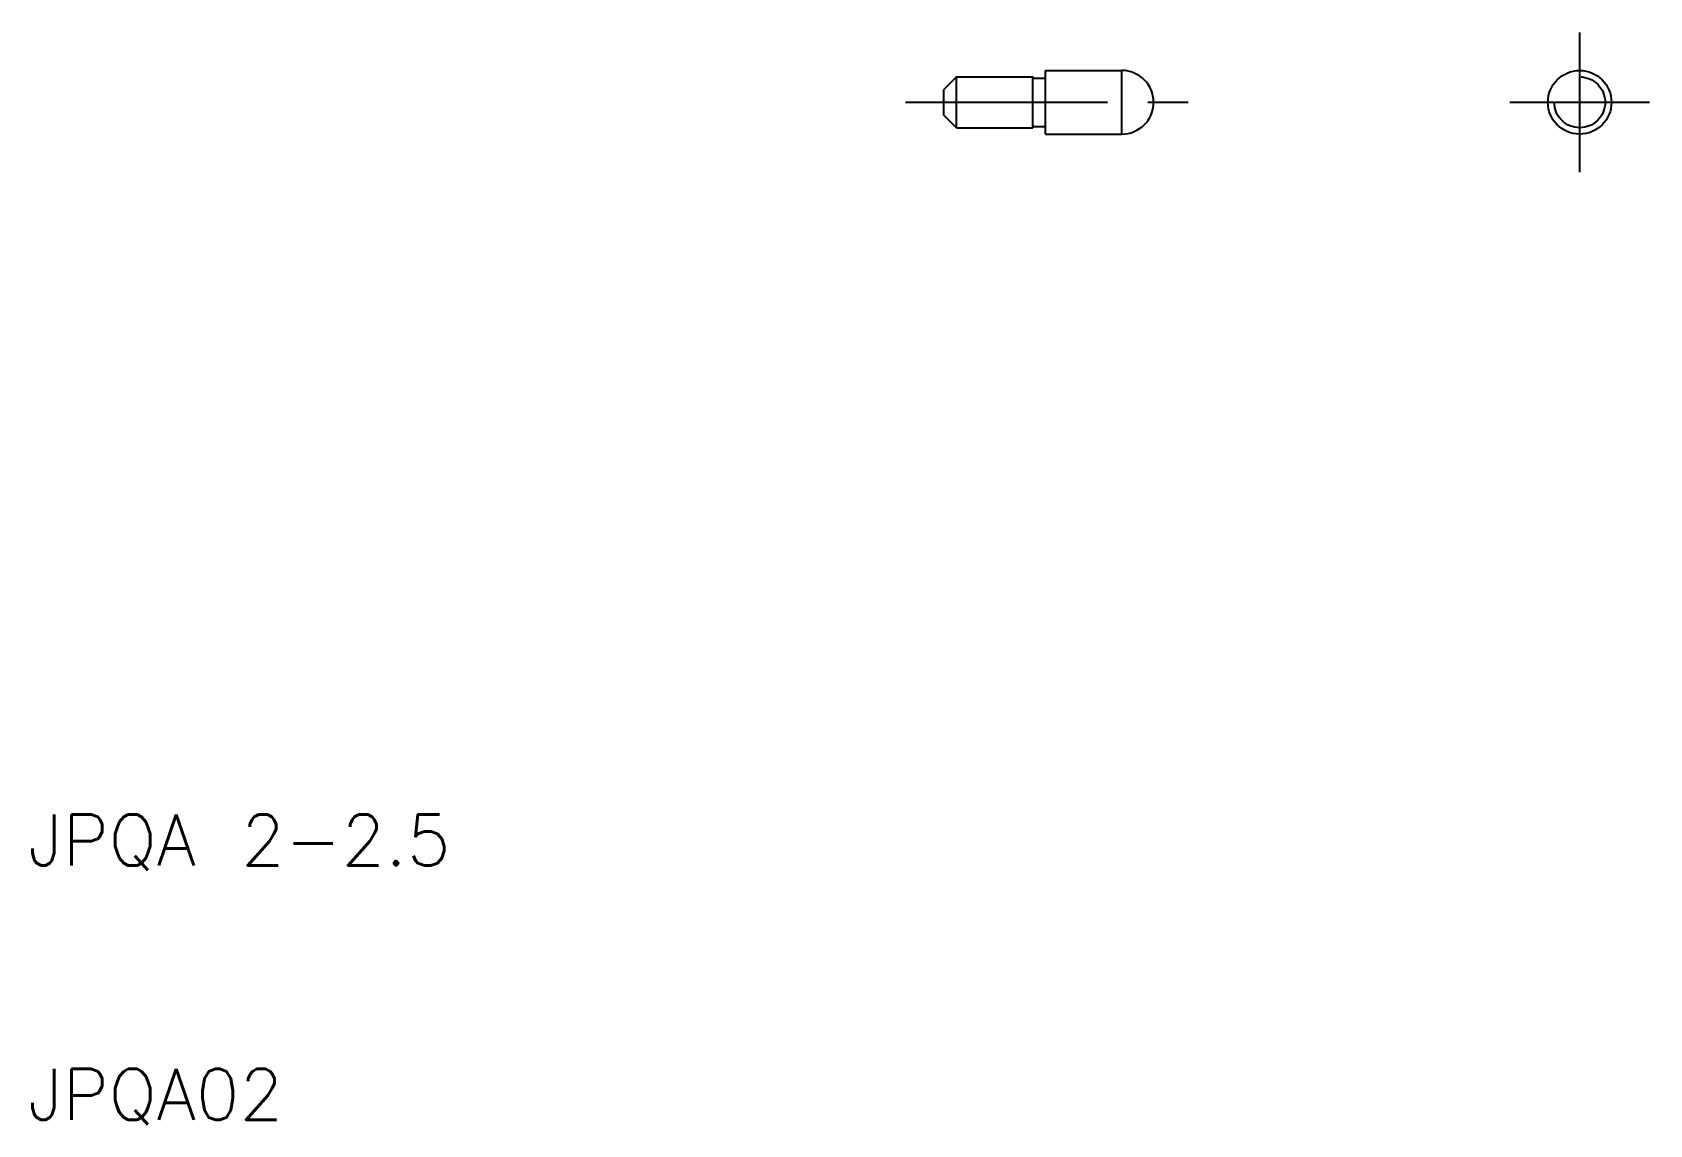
# Model space of a CAD drawing. Extents: x 10.2 to 73.8, y 9.8 to 52.8.
import ezdxf

# ---------------------------------------------------------------- set-up
doc = ezdxf.new("R2010")
doc.units = 0
doc.header["$LTSCALE"] = 0.25
doc.linetypes.add('CENTER', pattern=[50.8, 31.75, -6.35, 6.35, -6.35])
doc.linetypes.add('DASHED', pattern=[19.05, 12.7, -6.35])
doc.layers.get('0').update_dxf_attribs({"linetype": 'CONTINUOUS'})
doc.layers.add('CENTER', color=1, linetype='CENTER')
doc.styles.get("Standard").update_dxf_attribs({"font": 'txt.shx', "bigfont": 'extfont.shx'})

msp = doc.modelspace()

# ---------------------------------------------------------------- linework, layer by layer
for p, q in [((46.5, 51), (46, 50.5)), ((46.5, 49), (46.5, 51)), ((46.5, 49), (46.5, 51)), ((46.5, 51), (49.5, 51)), ((49.5, 49), (49.5, 51)), ((49.55, 50.95), (49.95, 50.95)), ((50, 51.25), (53, 51.25)), ((50, 51), (50, 51.25)), ((50, 49), (50, 51)), ((53, 48.75), (53, 51.25)), ((46, 49.5), (46, 50.5)), ((46.5, 49), (46, 49.5)), ((46.5, 49), (49.5, 49)), ((49.55, 49.05), (49.95, 49.05)), ((50, 48.75), (50, 49)), ((50, 48.75), (53, 48.75))]:
    msp.add_line(p, q)
msp.add_circle((71, 50), 1.25)
at = {"color": 3, "linetype": 'DASHED'}
msp.add_circle((71, 50), 1, dxfattribs=at)
for centre, radius, start, end in [((49.55, 51), 0.05, 180, 270), ((49.95, 51), 0.05, 270, 0), ((53, 50), 1.25, 270, 90), ((49.55, 49), 0.05, 90, 180), ((49.95, 49), 0.05, 0, 90)]:
    msp.add_arc(centre, radius, start, end)
at = {"layer": 'CENTER', "color": 1, "linetype": 'CENTER'}
for p, q in [((71, 47.25), (71, 52.75)), ((44.5, 50), (55.75, 50)), ((68.25, 50), (73.75, 50))]:
    msp.add_line(p, q, dxfattribs=at)

# ---------------------------------------------------------------- texts
for s, p in [('JPQA 2-2.5', (10, 20)), ('JPQA02', (10, 10))]:
    msp.add_text(s, height=2).set_placement(p)

doc.saveas('drawing.dxf')
